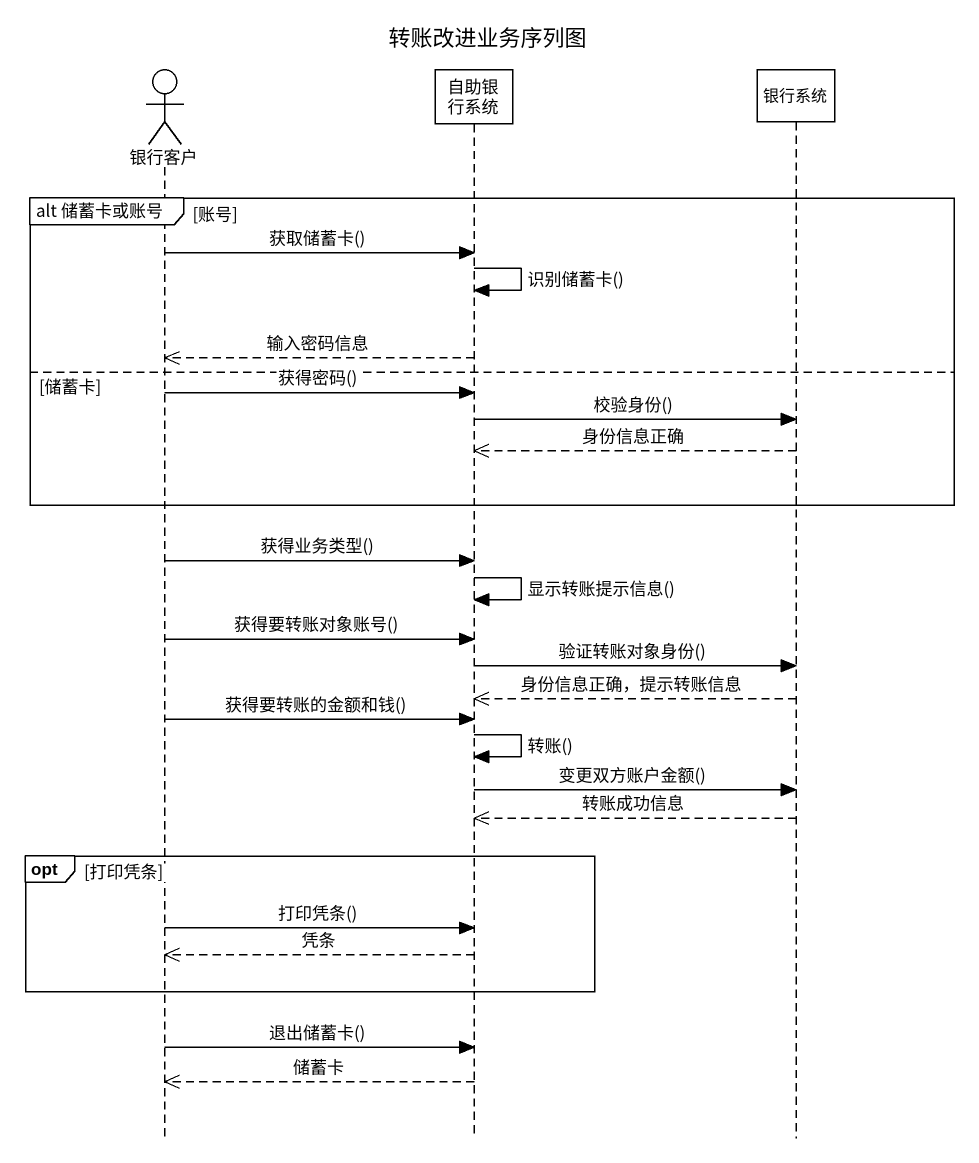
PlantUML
@startuml
title 转账改进业务序列图
hide footbox
actor 银行客户
participant 自助银行系统
participant 银行系统

group alt 储蓄卡或账号 [账号]
  银行客户 -> 自助银行系统 : 获取储蓄卡()
  自助银行系统 -> 自助银行系统 : 识别储蓄卡()
  自助银行系统 -->> 银行客户 : 输入密码信息
else 储蓄卡
  银行客户 -> 自助银行系统 : 获得密码()
  自助银行系统 -> 银行系统 : 校验身份()
  银行系统 -->> 自助银行系统 : 身份信息正确
end
银行客户 -> 自助银行系统 : 获得业务类型()
自助银行系统 -> 自助银行系统 : 显示转账提示信息()
银行客户 -> 自助银行系统 : 获得要转账对象账号()
自助银行系统 -> 银行系统 : 验证转账对象身份()
银行系统 -->> 自助银行系统 : 身份信息正确，提示转账信息
银行客户 -> 自助银行系统 : 获得要转账的金额和钱()
自助银行系统 -> 自助银行系统 : 转账()
自助银行系统 -> 银行系统 : 变更双方账户金额()
银行系统 -->> 自助银行系统 : 转账成功信息
opt 打印凭条
  银行客户 -> 自助银行系统 : 打印凭条()
  自助银行系统 -->> 银行客户 : 凭条
end
银行客户 -> 自助银行系统 : 退出储蓄卡()
自助银行系统 -->> 银行客户 : 储蓄卡
@enduml
